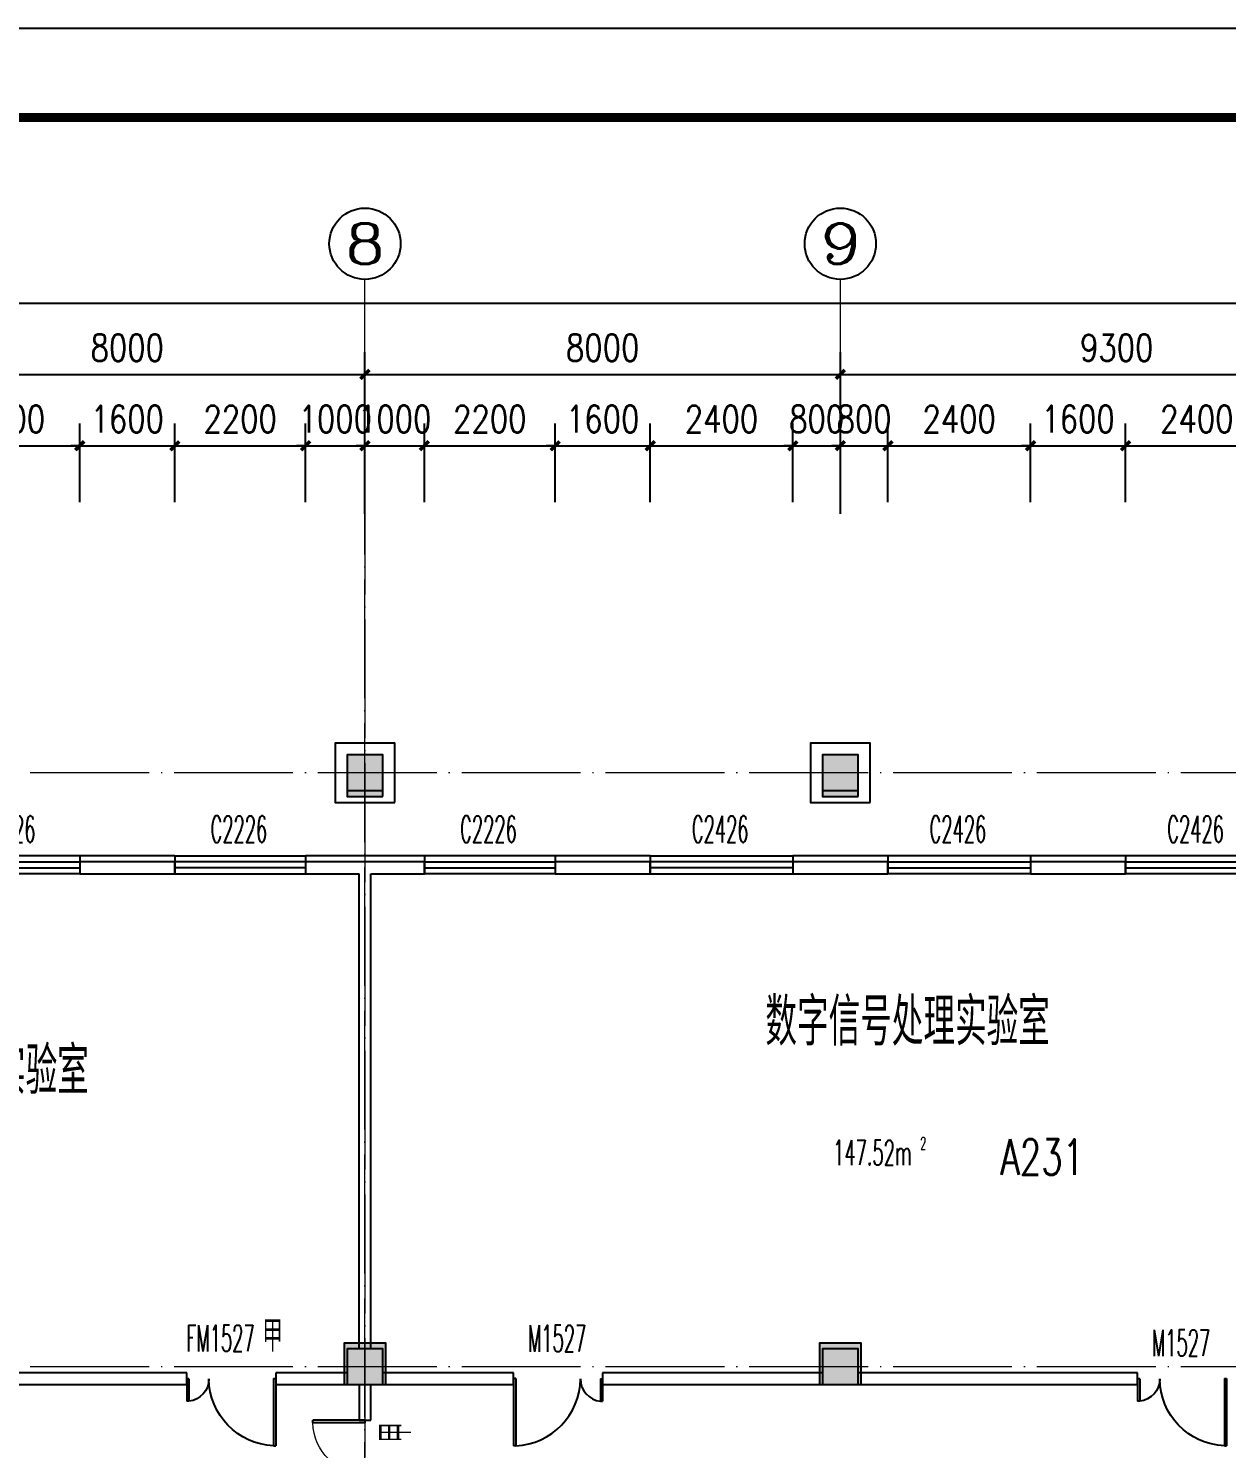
# Model space of a CAD drawing. Extents: x 1417642 to 3570900, y 124798 to 1191112.
# Drawn here: x 1487715 to 1507879, y 609994 to 633898 of the extents above; entities that cross this region are included whole.
import ezdxf
from ezdxf.enums import TextEntityAlignment as Align

# ---------------------------------------------------------------- set-up
doc = ezdxf.new("R2010")
doc.units = 0
doc.header["$LTSCALE"] = 1000
doc.header["$MEASUREMENT"] = 0
doc.linetypes.add('DOTE', pattern=[2.42, 2, -0.2, 0.02, -0.2])
doc.layers.get('0').update_dxf_attribs({"linetype": 'CONTINUOUS'})
doc.layers.get('Defpoints').update_dxf_attribs({"linetype": 'CONTINUOUS'})
for name, color, linetype in [('AXIS', 3, 'CONTINUOUS'), ('AXIS_TEXT', 7, 'CONTINUOUS'), ('colu', 2, 'CONTINUOUS'), ('COLUMN', 9, 'CONTINUOUS'), ('DOTE', 1, 'DOTE'), ('PUB_DIM', 3, 'CONTINUOUS'), ('PUB_HATCH', 8, 'CONTINUOUS'), ('PUB_TEXT', 40, 'CONTINUOUS'), ('PUB_TITLE', 4, 'CONTINUOUS'), ('SPACE', 7, 'CONTINUOUS'), ('STAIR', 2, 'CONTINUOUS'), ('SURFACE', 6, 'CONTINUOUS'), ('tiaozheng', 20, 'CONTINUOUS'), ('WALL', 4, 'CONTINUOUS'), ('WINDOW', 2, 'CONTINUOUS'), ('WINDOW_TEXT', 7, 'CONTINUOUS'), ('填充', 252, 'CONTINUOUS'), ('柱填充', 8, 'CONTINUOUS'), ('立面造型', 40, 'CONTINUOUS')]:
    doc.layers.add(name, color=color, linetype=linetype)
doc.styles.add('_TCH_AXIS', font='COMPLEX', dxfattribs={"bigfont": 'GBCBIG'})
doc.styles.add('_TCH_SPACE', font='ROMANS', dxfattribs={"width": 0.7, "height": 5, "bigfont": 'Z'})
doc.styles.add('_TCH_WINDOW', font='ROMANS.shx', dxfattribs={"width": 0.7, "height": 400, "bigfont": 'Z.shx'})
doc.styles.add('DIM_FONT', font='SIMPLEX.shx', dxfattribs={"width": 0.8})
doc.styles.add('Z', font='ROMANS', dxfattribs={"width": 0.7, "bigfont": 'Z'})
doc.dimstyles.new('DIMN150', dxfattribs={"dimscale": 1.5, "dimtxt": 300, "dimasz": 100, "dimexe": 250, "dimexo": 300, "dimgap": 150, "dimtad": 1, "dimdec": 0, "dimzin": 0, "dimdsep": 46, "dimtxsty": 'DIM_FONT', "dimblk": 'ARCHTICK', "dimcen": 0.09, "dimdle": 1.5, "dimclrt": 7, "dimazin": 2, "dimtfac": 1, "dimtdec": 0, "dimtix": 1, "dimtmove": 2, "dimatfit": 3, "dimldrblk": 'ARCHTICK', "dimfxl": 1, "dimtolj": 1, "dimtzin": 0, "dimarcsym": 0})

# ---------------------------------------------------------------- blocks, each defined once
blk = doc.blocks.new('896')
at = {"layer": '柱填充'}
h = blk.add_hatch(color=256, dxfattribs=at)
h.paths.add_polyline_path([(1580873, 568265), (1580873, 568965), (1580273, 568965), (1580273, 568265)])
h.paths.add_polyline_path([(1572873, 568265), (1572873, 568965), (1572273, 568965), (1572273, 568265)])
h.paths.add_polyline_path([(1564873, 568265), (1564873, 568965), (1564273, 568965), (1564273, 568265)])
h.paths.add_polyline_path([(1556873, 568265), (1556873, 568965), (1556273, 568965), (1556273, 568265)])
h.paths.add_polyline_path([(1546873, 568265), (1546873, 568965), (1546273, 568965), (1546273, 568265)])
h.paths.add_polyline_path([(1536873, 568265), (1536873, 568965), (1536273, 568965), (1536273, 568265)])
h.paths.add_polyline_path([(1533273, 568265), (1533273, 568965), (1532673, 568965), (1532673, 568265)])
h.paths.add_polyline_path([(1523273, 568365), (1523273, 568965), (1522673, 568965), (1522673, 568365)])
h.paths.add_polyline_path([(1590123, 558965), (1589423, 558965), (1589423, 558365), (1590123, 558365)])
h.paths.add_polyline_path([(1580923, 558365), (1580923, 559065), (1580223, 559065), (1580223, 558365)])
h.paths.add_polyline_path([(1572923, 558365), (1572923, 559065), (1572223, 559065), (1572223, 558365)])
h.paths.add_polyline_path([(1564923, 558365), (1564923, 559065), (1564223, 559065), (1564223, 558365)])
h.paths.add_polyline_path([(1556923, 558365), (1556923, 559065), (1556223, 559065), (1556223, 558365)])
h.paths.add_polyline_path([(1546923, 558365), (1546923, 559065), (1546223, 559065), (1546223, 558365)])
h.paths.add_polyline_path([(1536873, 558365), (1536873, 558965), (1536273, 558965), (1536273, 558365)])
h.paths.add_polyline_path([(1533273, 558365), (1533273, 558965), (1532673, 558965), (1532673, 558365)])
h.paths.add_polyline_path([(1523372, 558965), (1522672, 558965), (1522672, 558365), (1523372, 558365)])
h.paths.add_polyline_path([(1590123, 554765), (1590123, 555365), (1589523, 555365), (1589523, 554765)])
h.paths.add_polyline_path([(1580873, 554765), (1580873, 555365), (1580273, 555365), (1580273, 554765)])
h.paths.add_polyline_path([(1572873, 554765), (1572873, 555365), (1572273, 555365), (1572273, 554765)])
h.paths.add_polyline_path([(1564873, 554765), (1564873, 555365), (1564273, 555365), (1564273, 554765)])
h.paths.add_polyline_path([(1556873, 554765), (1556873, 555365), (1556273, 555365), (1556273, 554765)])
h.paths.add_polyline_path([(1546873, 554765), (1546873, 555365), (1546273, 555365), (1546273, 554765)])
h.paths.add_polyline_path([(1536873, 554765), (1536873, 555365), (1536273, 555365), (1536273, 554765)])
h.paths.add_polyline_path([(1533273, 554765), (1533273, 555365), (1532673, 555365), (1532673, 554765)])
h.paths.add_polyline_path([(1523372, 555365), (1522672, 555365), (1522672, 554765), (1523372, 554765)])
h.paths.add_polyline_path([(1590123, 546765), (1590123, 547365), (1589523, 547365), (1589523, 546765)])
h.paths.add_polyline_path([(1580873, 546765), (1580873, 547365), (1580273, 547365), (1580273, 546765)])
h.paths.add_polyline_path([(1572873, 546765), (1572873, 547365), (1572273, 547365), (1572273, 546765)])
h.paths.add_polyline_path([(1564873, 546765), (1564873, 547365), (1564273, 547365), (1564273, 546765)])
h.paths.add_polyline_path([(1556873, 546765), (1556873, 547365), (1556273, 547365), (1556273, 546765)])
h.paths.add_polyline_path([(1546873, 546715), (1546873, 547415), (1546173, 547415), (1546173, 546715)])
h.paths.add_polyline_path([(1536973, 546715), (1536973, 547415), (1536273, 547415), (1536273, 546715)])
h.paths.add_polyline_path([(1533273, 546715), (1533273, 547415), (1532573, 547415), (1532573, 546715)])
h.paths.add_polyline_path([(1523372, 547365), (1522672, 547365), (1522672, 546765), (1523372, 546765)])
h.paths.add_polyline_path([(1546873, 539365), (1546173, 539365), (1546173, 538765), (1546873, 538765)])
h.paths.add_polyline_path([(1536973, 538715), (1536973, 539415), (1536273, 539415), (1536273, 538715)])
h.paths.add_polyline_path([(1533273, 538715), (1533273, 539415), (1532573, 539415), (1532573, 538715)])
h.paths.add_polyline_path([(1523372, 539365), (1522672, 539365), (1522672, 538765), (1523372, 538765)])
h.paths.add_polyline_path([(1546873, 531365), (1546173, 531365), (1546173, 530765), (1546873, 530765)])
h.paths.add_polyline_path([(1536973, 530715), (1536973, 531415), (1536273, 531415), (1536273, 530715)])
h.paths.add_polyline_path([(1533273, 530715), (1533273, 531415), (1532573, 531415), (1532573, 530715)])
h.paths.add_polyline_path([(1523372, 531365), (1522672, 531365), (1522672, 530765), (1523372, 530765)])
h.paths.add_polyline_path([(1546873, 523365), (1546173, 523365), (1546173, 522765), (1546873, 522765)])
h.paths.add_polyline_path([(1536973, 522715), (1536973, 523415), (1536273, 523415), (1536273, 522715)])
h.paths.add_polyline_path([(1533273, 522715), (1533273, 523415), (1532573, 523415), (1532573, 522715)])
h.paths.add_polyline_path([(1523372, 523365), (1522672, 523365), (1522672, 522765), (1523372, 522765)])
h.paths.add_polyline_path([(1546873, 515365), (1546173, 515365), (1546173, 514765), (1546873, 514765)])
h.paths.add_polyline_path([(1536973, 514715), (1536973, 515415), (1536273, 515415), (1536273, 514715)])
h.paths.add_polyline_path([(1533273, 514715), (1533273, 515415), (1532573, 515415), (1532573, 514715)])
h.paths.add_polyline_path([(1523372, 515365), (1522672, 515365), (1522672, 514765), (1523372, 514765)])
h.paths.add_polyline_path([(1546873, 507365), (1546173, 507365), (1546173, 506765), (1546873, 506765)])
h.paths.add_polyline_path([(1536973, 506715), (1536973, 507415), (1536273, 507415), (1536273, 506715)])
h.paths.add_polyline_path([(1533273, 506715), (1533273, 507415), (1532573, 507415), (1532573, 506715)])
h.paths.add_polyline_path([(1523372, 507365), (1522672, 507365), (1522672, 506765), (1523372, 506765)])
h.paths.add_polyline_path([(1546873, 499365), (1546173, 499365), (1546173, 498765), (1546873, 498765)])
h.paths.add_polyline_path([(1536973, 498715), (1536973, 499415), (1536273, 499415), (1536273, 498715)])
h.paths.add_polyline_path([(1533273, 498715), (1533273, 499415), (1532573, 499415), (1532573, 498715)])
h.paths.add_polyline_path([(1523372, 499365), (1522672, 499365), (1522672, 498765), (1523372, 498765)])
h.paths.add_polyline_path([(1546873, 490765), (1546873, 491365), (1546273, 491365), (1546273, 490765)])
h.paths.add_polyline_path([(1536873, 490765), (1536873, 491365), (1536273, 491365), (1536273, 490765)])
h.paths.add_polyline_path([(1533273, 490765), (1533273, 491365), (1532673, 491365), (1532673, 490765)])
h.paths.add_polyline_path([(1523273, 490765), (1523273, 491365), (1522673, 491365), (1522673, 490765)])
at = {"layer": 'colu'}
for points in [[(1572873, 568265), (1572873, 568965), (1572273, 568965), (1572273, 568265)], [(1580873, 568265), (1580873, 568965), (1580273, 568965), (1580273, 568265)], [(1572923, 558365), (1572923, 559065), (1572223, 559065), (1572223, 558365)], [(1580923, 558365), (1580923, 559065), (1580223, 559065), (1580223, 558365)]]:
    blk.add_lwpolyline(points, close=True, dxfattribs=at)
blk = doc.blocks.new('_ArchTick')
at = {"color": 0, "linetype": 'ByBlock', "const_width": 0.4}
blk.add_lwpolyline([(-0.5, -0.5), (0.5, 0.5)], dxfattribs=at)
blk = doc.blocks.new('*D2802')
at = {"layer": 'AXIS', "color": 0, "lineweight": -2}
for p, q in [((1443779, 626710), (1443779, 629649)), ((1588579, 626710), (1588579, 629649)), ((1443776, 629274), (1588581, 629274))]:
    blk.add_line(p, q, dxfattribs=at)
at = {"layer": 'Defpoints', "color": 0}
for p in [(1588579, 629274), (1443779, 626260), (1588579, 626260)]:
    blk.add_point(p, dxfattribs=at)
at = {"layer": 'AXIS', "color": 0, "lineweight": -2, "xscale": 150, "yscale": 150, "zscale": 150, "rotation": 180}
blk.add_blockref('_ArchTick', (1443779, 629274), dxfattribs=at)
at = {"layer": 'AXIS', "color": 0, "lineweight": -2, "xscale": 150, "yscale": 150, "zscale": 150}
blk.add_blockref('_ArchTick', (1588579, 629274), dxfattribs=at)
at = {"layer": 'AXIS', "color": 7, "insert": (1516179, 629724), "char_height": 450, "attachment_point": 5, "style": 'DIM_FONT'}
blk.add_mtext('\\A1;144800', dxfattribs=at)
blk = doc.blocks.new('*D2809')
at = {"layer": 'AXIS', "color": 0, "lineweight": -2}
for p, q in [((1485379, 625726), (1485379, 628449)), ((1493379, 625726), (1493379, 628449)), ((1485376, 628074), (1493381, 628074))]:
    blk.add_line(p, q, dxfattribs=at)
at = {"layer": 'Defpoints', "color": 0}
for p in [(1493379, 628074), (1485379, 625276), (1493379, 625276)]:
    blk.add_point(p, dxfattribs=at)
at = {"layer": 'AXIS', "color": 0, "lineweight": -2, "xscale": 150, "yscale": 150, "zscale": 150, "rotation": 180}
blk.add_blockref('_ArchTick', (1485379, 628074), dxfattribs=at)
at = {"layer": 'AXIS', "color": 0, "lineweight": -2, "xscale": 150, "yscale": 150, "zscale": 150}
blk.add_blockref('_ArchTick', (1493379, 628074), dxfattribs=at)
at = {"layer": 'AXIS', "color": 7, "insert": (1489379, 628524), "char_height": 450, "attachment_point": 5, "style": 'DIM_FONT'}
blk.add_mtext('\\A1;8000', dxfattribs=at)
blk = doc.blocks.new('*D2810')
at = {"layer": 'AXIS', "color": 0, "lineweight": -2}
for p, q in [((1493379, 625726), (1493379, 628449)), ((1501379, 625726), (1501379, 628449)), ((1493376, 628074), (1501381, 628074))]:
    blk.add_line(p, q, dxfattribs=at)
at = {"layer": 'Defpoints', "color": 0}
for p in [(1501379, 628074), (1493379, 625276), (1501379, 625276)]:
    blk.add_point(p, dxfattribs=at)
at = {"layer": 'AXIS', "color": 0, "lineweight": -2, "xscale": 150, "yscale": 150, "zscale": 150, "rotation": 180}
blk.add_blockref('_ArchTick', (1493379, 628074), dxfattribs=at)
at = {"layer": 'AXIS', "color": 0, "lineweight": -2, "xscale": 150, "yscale": 150, "zscale": 150}
blk.add_blockref('_ArchTick', (1501379, 628074), dxfattribs=at)
at = {"layer": 'AXIS', "color": 7, "insert": (1497379, 628524), "char_height": 450, "attachment_point": 5, "style": 'DIM_FONT'}
blk.add_mtext('\\A1;8000', dxfattribs=at)
blk = doc.blocks.new('*D2811')
at = {"layer": 'AXIS', "color": 0, "lineweight": -2}
for p, q in [((1501379, 625726), (1501379, 628449)), ((1510679, 625726), (1510679, 628449)), ((1501376, 628074), (1510681, 628074))]:
    blk.add_line(p, q, dxfattribs=at)
at = {"layer": 'Defpoints', "color": 0}
for p in [(1510679, 628074), (1501379, 625276), (1510679, 625276)]:
    blk.add_point(p, dxfattribs=at)
at = {"layer": 'AXIS', "color": 0, "lineweight": -2, "xscale": 150, "yscale": 150, "zscale": 150, "rotation": 180}
blk.add_blockref('_ArchTick', (1501379, 628074), dxfattribs=at)
at = {"layer": 'AXIS', "color": 0, "lineweight": -2, "xscale": 150, "yscale": 150, "zscale": 150}
blk.add_blockref('_ArchTick', (1510679, 628074), dxfattribs=at)
at = {"layer": 'AXIS', "color": 7, "insert": (1506029, 628524), "char_height": 450, "attachment_point": 5, "style": 'DIM_FONT'}
blk.add_mtext('\\A1;9300', dxfattribs=at)
blk = doc.blocks.new('*D2933')
at = {"layer": 'Defpoints', "color": 0}
for p in [(1488579, 626874), (1486179, 625473), (1488579, 625473)]:
    blk.add_point(p, dxfattribs=at)
at = {"layer": 'PUB_DIM', "color": 0, "lineweight": -2}
for p, q in [((1486179, 625923), (1486179, 627249)), ((1488579, 625923), (1488579, 627249)), ((1486176, 626874), (1488581, 626874))]:
    blk.add_line(p, q, dxfattribs=at)
at = {"layer": 'PUB_DIM', "color": 0, "lineweight": -2, "xscale": 150, "yscale": 150, "zscale": 150, "rotation": 180}
blk.add_blockref('_ArchTick', (1486179, 626874), dxfattribs=at)
at = {"layer": 'PUB_DIM', "color": 0, "lineweight": -2, "xscale": 150, "yscale": 150, "zscale": 150}
blk.add_blockref('_ArchTick', (1488579, 626874), dxfattribs=at)
at = {"layer": 'PUB_DIM', "color": 7, "insert": (1487379, 627324), "char_height": 450, "attachment_point": 5, "style": 'DIM_FONT'}
blk.add_mtext('\\A1;2400', dxfattribs=at)
blk = doc.blocks.new('*D2934')
at = {"layer": 'Defpoints', "color": 0}
for p in [(1490179, 626874), (1488579, 625473), (1490179, 625473)]:
    blk.add_point(p, dxfattribs=at)
at = {"layer": 'PUB_DIM', "color": 0, "lineweight": -2}
for p, q in [((1488579, 625923), (1488579, 627249)), ((1490179, 625923), (1490179, 627249)), ((1488579, 626874), (1488429, 626874)), ((1488579, 626874), (1490179, 626874)), ((1490179, 626874), (1490329, 626874))]:
    blk.add_line(p, q, dxfattribs=at)
at = {"layer": 'PUB_DIM', "color": 0, "lineweight": -2, "xscale": 150, "yscale": 150, "zscale": 150}
blk.add_blockref('_ArchTick', (1488579, 626874), dxfattribs=at)
at = {"layer": 'PUB_DIM', "color": 0, "lineweight": -2, "xscale": 150, "yscale": 150, "zscale": 150, "rotation": 180}
blk.add_blockref('_ArchTick', (1490179, 626874), dxfattribs=at)
at = {"layer": 'PUB_DIM', "color": 7, "insert": (1489379, 627324), "char_height": 450, "attachment_point": 5, "style": 'DIM_FONT'}
blk.add_mtext('\\A1;1600', dxfattribs=at)
blk = doc.blocks.new('*D2935')
at = {"layer": 'Defpoints', "color": 0}
for p in [(1492379, 626874), (1490179, 625473), (1492379, 625473)]:
    blk.add_point(p, dxfattribs=at)
at = {"layer": 'PUB_DIM', "color": 0, "lineweight": -2}
for p, q in [((1490179, 625923), (1490179, 627249)), ((1492379, 625923), (1492379, 627249)), ((1490176, 626874), (1492381, 626874))]:
    blk.add_line(p, q, dxfattribs=at)
at = {"layer": 'PUB_DIM', "color": 0, "lineweight": -2, "xscale": 150, "yscale": 150, "zscale": 150, "rotation": 180}
blk.add_blockref('_ArchTick', (1490179, 626874), dxfattribs=at)
at = {"layer": 'PUB_DIM', "color": 0, "lineweight": -2, "xscale": 150, "yscale": 150, "zscale": 150}
blk.add_blockref('_ArchTick', (1492379, 626874), dxfattribs=at)
at = {"layer": 'PUB_DIM', "color": 7, "insert": (1491279, 627324), "char_height": 450, "attachment_point": 5, "style": 'DIM_FONT'}
blk.add_mtext('\\A1;2200', dxfattribs=at)
blk = doc.blocks.new('*D2936')
at = {"layer": 'Defpoints', "color": 0}
for p in [(1493379, 626874), (1492379, 625473), (1493379, 625473)]:
    blk.add_point(p, dxfattribs=at)
at = {"layer": 'PUB_DIM', "color": 0, "lineweight": -2}
for p, q in [((1492379, 625923), (1492379, 627249)), ((1493379, 625923), (1493379, 627249)), ((1492379, 626874), (1492229, 626874)), ((1492379, 626874), (1493379, 626874)), ((1493379, 626874), (1493529, 626874))]:
    blk.add_line(p, q, dxfattribs=at)
at = {"layer": 'PUB_DIM', "color": 0, "lineweight": -2, "xscale": 150, "yscale": 150, "zscale": 150}
blk.add_blockref('_ArchTick', (1492379, 626874), dxfattribs=at)
at = {"layer": 'PUB_DIM', "color": 0, "lineweight": -2, "xscale": 150, "yscale": 150, "zscale": 150, "rotation": 180}
blk.add_blockref('_ArchTick', (1493379, 626874), dxfattribs=at)
at = {"layer": 'PUB_DIM', "color": 7, "insert": (1492879, 627324), "char_height": 450, "attachment_point": 5, "style": 'DIM_FONT'}
blk.add_mtext('\\A1;1000', dxfattribs=at)
blk = doc.blocks.new('*D2937')
at = {"layer": 'Defpoints', "color": 0}
for p in [(1494379, 626874), (1493379, 625473), (1494379, 625473)]:
    blk.add_point(p, dxfattribs=at)
at = {"layer": 'PUB_DIM', "color": 0, "lineweight": -2}
for p, q in [((1493379, 625923), (1493379, 627249)), ((1494379, 625923), (1494379, 627249)), ((1493379, 626874), (1493229, 626874)), ((1493379, 626874), (1494379, 626874)), ((1494379, 626874), (1494529, 626874))]:
    blk.add_line(p, q, dxfattribs=at)
at = {"layer": 'PUB_DIM', "color": 0, "lineweight": -2, "xscale": 150, "yscale": 150, "zscale": 150}
blk.add_blockref('_ArchTick', (1493379, 626874), dxfattribs=at)
at = {"layer": 'PUB_DIM', "color": 0, "lineweight": -2, "xscale": 150, "yscale": 150, "zscale": 150, "rotation": 180}
blk.add_blockref('_ArchTick', (1494379, 626874), dxfattribs=at)
at = {"layer": 'PUB_DIM', "color": 7, "insert": (1493879, 627324), "char_height": 450, "attachment_point": 5, "style": 'DIM_FONT'}
blk.add_mtext('\\A1;1000', dxfattribs=at)
blk = doc.blocks.new('*D2938')
at = {"layer": 'Defpoints', "color": 0}
for p in [(1496579, 626874), (1494379, 625473), (1496579, 625473)]:
    blk.add_point(p, dxfattribs=at)
at = {"layer": 'PUB_DIM', "color": 0, "lineweight": -2}
for p, q in [((1494379, 625923), (1494379, 627249)), ((1496579, 625923), (1496579, 627249)), ((1494376, 626874), (1496581, 626874))]:
    blk.add_line(p, q, dxfattribs=at)
at = {"layer": 'PUB_DIM', "color": 0, "lineweight": -2, "xscale": 150, "yscale": 150, "zscale": 150, "rotation": 180}
blk.add_blockref('_ArchTick', (1494379, 626874), dxfattribs=at)
at = {"layer": 'PUB_DIM', "color": 0, "lineweight": -2, "xscale": 150, "yscale": 150, "zscale": 150}
blk.add_blockref('_ArchTick', (1496579, 626874), dxfattribs=at)
at = {"layer": 'PUB_DIM', "color": 7, "insert": (1495479, 627324), "char_height": 450, "attachment_point": 5, "style": 'DIM_FONT'}
blk.add_mtext('\\A1;2200', dxfattribs=at)
blk = doc.blocks.new('*D2939')
at = {"layer": 'Defpoints', "color": 0}
for p in [(1498179, 626874), (1496579, 625473), (1498179, 625473)]:
    blk.add_point(p, dxfattribs=at)
at = {"layer": 'PUB_DIM', "color": 0, "lineweight": -2}
for p, q in [((1496579, 625923), (1496579, 627249)), ((1498179, 625923), (1498179, 627249)), ((1496579, 626874), (1496429, 626874)), ((1496579, 626874), (1498179, 626874)), ((1498179, 626874), (1498329, 626874))]:
    blk.add_line(p, q, dxfattribs=at)
at = {"layer": 'PUB_DIM', "color": 0, "lineweight": -2, "xscale": 150, "yscale": 150, "zscale": 150}
blk.add_blockref('_ArchTick', (1496579, 626874), dxfattribs=at)
at = {"layer": 'PUB_DIM', "color": 0, "lineweight": -2, "xscale": 150, "yscale": 150, "zscale": 150, "rotation": 180}
blk.add_blockref('_ArchTick', (1498179, 626874), dxfattribs=at)
at = {"layer": 'PUB_DIM', "color": 7, "insert": (1497379, 627324), "char_height": 450, "attachment_point": 5, "style": 'DIM_FONT'}
blk.add_mtext('\\A1;1600', dxfattribs=at)
blk = doc.blocks.new('*D2940')
at = {"layer": 'Defpoints', "color": 0}
for p in [(1500579, 626874), (1498179, 625473), (1500579, 625473)]:
    blk.add_point(p, dxfattribs=at)
at = {"layer": 'PUB_DIM', "color": 0, "lineweight": -2}
for p, q in [((1498179, 625923), (1498179, 627249)), ((1500579, 625923), (1500579, 627249)), ((1498176, 626874), (1500581, 626874))]:
    blk.add_line(p, q, dxfattribs=at)
at = {"layer": 'PUB_DIM', "color": 0, "lineweight": -2, "xscale": 150, "yscale": 150, "zscale": 150, "rotation": 180}
blk.add_blockref('_ArchTick', (1498179, 626874), dxfattribs=at)
at = {"layer": 'PUB_DIM', "color": 0, "lineweight": -2, "xscale": 150, "yscale": 150, "zscale": 150}
blk.add_blockref('_ArchTick', (1500579, 626874), dxfattribs=at)
at = {"layer": 'PUB_DIM', "color": 7, "insert": (1499379, 627324), "char_height": 450, "attachment_point": 5, "style": 'DIM_FONT'}
blk.add_mtext('\\A1;2400', dxfattribs=at)
blk = doc.blocks.new('*D2941')
at = {"layer": 'Defpoints', "color": 0}
for p in [(1501379, 626874), (1500579, 625473), (1501379, 625473)]:
    blk.add_point(p, dxfattribs=at)
at = {"layer": 'PUB_DIM', "color": 0, "lineweight": -2}
for p, q in [((1500579, 625923), (1500579, 627249)), ((1501379, 625923), (1501379, 627249)), ((1500579, 626874), (1500429, 626874)), ((1500579, 626874), (1501379, 626874)), ((1501379, 626874), (1501529, 626874))]:
    blk.add_line(p, q, dxfattribs=at)
at = {"layer": 'PUB_DIM', "color": 0, "lineweight": -2, "xscale": 150, "yscale": 150, "zscale": 150}
blk.add_blockref('_ArchTick', (1500579, 626874), dxfattribs=at)
at = {"layer": 'PUB_DIM', "color": 0, "lineweight": -2, "xscale": 150, "yscale": 150, "zscale": 150, "rotation": 180}
blk.add_blockref('_ArchTick', (1501379, 626874), dxfattribs=at)
at = {"layer": 'PUB_DIM', "color": 7, "insert": (1500979, 627324), "char_height": 450, "attachment_point": 5, "style": 'DIM_FONT'}
blk.add_mtext('\\A1;800', dxfattribs=at)
blk = doc.blocks.new('*D2942')
at = {"layer": 'Defpoints', "color": 0}
for p in [(1502179, 626874), (1501379, 625473), (1502179, 625473)]:
    blk.add_point(p, dxfattribs=at)
at = {"layer": 'PUB_DIM', "color": 0, "lineweight": -2}
for p, q in [((1501379, 625923), (1501379, 627249)), ((1502179, 625923), (1502179, 627249)), ((1501379, 626874), (1501229, 626874)), ((1501379, 626874), (1502179, 626874)), ((1502179, 626874), (1502329, 626874))]:
    blk.add_line(p, q, dxfattribs=at)
at = {"layer": 'PUB_DIM', "color": 0, "lineweight": -2, "xscale": 150, "yscale": 150, "zscale": 150}
blk.add_blockref('_ArchTick', (1501379, 626874), dxfattribs=at)
at = {"layer": 'PUB_DIM', "color": 0, "lineweight": -2, "xscale": 150, "yscale": 150, "zscale": 150, "rotation": 180}
blk.add_blockref('_ArchTick', (1502179, 626874), dxfattribs=at)
at = {"layer": 'PUB_DIM', "color": 7, "insert": (1501779, 627324), "char_height": 450, "attachment_point": 5, "style": 'DIM_FONT'}
blk.add_mtext('\\A1;800', dxfattribs=at)
blk = doc.blocks.new('*D2943')
at = {"layer": 'Defpoints', "color": 0}
for p in [(1504579, 626874), (1502179, 625473), (1504579, 625473)]:
    blk.add_point(p, dxfattribs=at)
at = {"layer": 'PUB_DIM', "color": 0, "lineweight": -2}
for p, q in [((1502179, 625923), (1502179, 627249)), ((1504579, 625923), (1504579, 627249)), ((1502176, 626874), (1504581, 626874))]:
    blk.add_line(p, q, dxfattribs=at)
at = {"layer": 'PUB_DIM', "color": 0, "lineweight": -2, "xscale": 150, "yscale": 150, "zscale": 150, "rotation": 180}
blk.add_blockref('_ArchTick', (1502179, 626874), dxfattribs=at)
at = {"layer": 'PUB_DIM', "color": 0, "lineweight": -2, "xscale": 150, "yscale": 150, "zscale": 150}
blk.add_blockref('_ArchTick', (1504579, 626874), dxfattribs=at)
at = {"layer": 'PUB_DIM', "color": 7, "insert": (1503379, 627324), "char_height": 450, "attachment_point": 5, "style": 'DIM_FONT'}
blk.add_mtext('\\A1;2400', dxfattribs=at)
blk = doc.blocks.new('*D2944')
at = {"layer": 'Defpoints', "color": 0}
for p in [(1506179, 626874), (1504579, 625473), (1506179, 625473)]:
    blk.add_point(p, dxfattribs=at)
at = {"layer": 'PUB_DIM', "color": 0, "lineweight": -2}
for p, q in [((1504579, 625923), (1504579, 627249)), ((1506179, 625923), (1506179, 627249)), ((1504579, 626874), (1504429, 626874)), ((1504579, 626874), (1506179, 626874)), ((1506179, 626874), (1506329, 626874))]:
    blk.add_line(p, q, dxfattribs=at)
at = {"layer": 'PUB_DIM', "color": 0, "lineweight": -2, "xscale": 150, "yscale": 150, "zscale": 150}
blk.add_blockref('_ArchTick', (1504579, 626874), dxfattribs=at)
at = {"layer": 'PUB_DIM', "color": 0, "lineweight": -2, "xscale": 150, "yscale": 150, "zscale": 150, "rotation": 180}
blk.add_blockref('_ArchTick', (1506179, 626874), dxfattribs=at)
at = {"layer": 'PUB_DIM', "color": 7, "insert": (1505379, 627324), "char_height": 450, "attachment_point": 5, "style": 'DIM_FONT'}
blk.add_mtext('\\A1;1600', dxfattribs=at)
blk = doc.blocks.new('*D2945')
at = {"layer": 'Defpoints', "color": 0}
for p in [(1508579, 626874), (1506179, 625473), (1508579, 625473)]:
    blk.add_point(p, dxfattribs=at)
at = {"layer": 'PUB_DIM', "color": 0, "lineweight": -2}
for p, q in [((1506179, 625923), (1506179, 627249)), ((1508579, 625923), (1508579, 627249)), ((1506176, 626874), (1508581, 626874))]:
    blk.add_line(p, q, dxfattribs=at)
at = {"layer": 'PUB_DIM', "color": 0, "lineweight": -2, "xscale": 150, "yscale": 150, "zscale": 150, "rotation": 180}
blk.add_blockref('_ArchTick', (1506179, 626874), dxfattribs=at)
at = {"layer": 'PUB_DIM', "color": 0, "lineweight": -2, "xscale": 150, "yscale": 150, "zscale": 150}
blk.add_blockref('_ArchTick', (1508579, 626874), dxfattribs=at)
at = {"layer": 'PUB_DIM', "color": 7, "insert": (1507379, 627324), "char_height": 450, "attachment_point": 5, "style": 'DIM_FONT'}
blk.add_mtext('\\A1;2400', dxfattribs=at)
blk = doc.blocks.new('_FZH')
blk.add_lwpolyline([(-0.5, -0.5), (0.5, -0.5), (0.5, 0.5), (-0.5, 0.5)], close=True)
at = {"layer": 'PUB_HATCH'}
blk.add_solid([(-0.5, -0.5), (0.5, -0.5), (-0.5, 0.5), (0.5, 0.5)], dxfattribs=at)
blk = doc.blocks.new('$DorLib2D$00000002')
for p, q in [((-0.5, 0), (-0.5, 0.4875)), ((-0.475, 0.4875), (-0.5, 0.4875)), ((-0.475, 0), (-0.475, 0.4875)), ((0.475, 0), (0.475, 0.4875)), ((0.475, 0.4875), (0.5, 0.4875)), ((0.5, 0), (0.5, 0.4875)), ((-0.5, 0), (-0.475, 0)), ((0.5, 0), (0.475, 0))]:
    blk.add_line(p, q)
at = {"lineweight": 13}
for centre, start, end in [((-0.4875, 0), 0, 88.53072), ((0.4875, 0), 91.46928, 180)]:
    blk.add_arc(centre, 0.4875, start, end, dxfattribs=at)
blk = doc.blocks.new('$DorLib2D$00000225')
at = {"color": 0}
for p, q in [((0.475, -0.001), (0.475, 0.752)), ((0.475, 0.752), (0.5, 0.752)), ((0.5, -0.001), (0.5, 0.752)), ((-0.5, 0), (-0.5, 0.252)), ((-0.475, 0.252), (-0.5, 0.252)), ((-0.475, 0), (-0.475, 0.252)), ((-0.475, 0), (-0.5, 0)), ((0.475, -0.001), (0.5, -0.001))]:
    blk.add_line(p, q, dxfattribs=at)
for centre, radius, start, end in [((0.505, -0.002), 0.755, 92.2493, 179.7238), ((-0.501, 0.003), 0.251, 359.7899, 84.0974)]:
    blk.add_arc(centre, radius, start, end, dxfattribs=at)
blk = doc.blocks.new('$TCHSYS$WIN2D')
for p, q in [((-0.5, 0.5), (0.5, 0.5)), ((-0.5, 0.5), (-0.5, -0.5)), ((0.5, 0.5), (0.5, -0.5)), ((0.5, 0.1667), (-0.5, 0.1667)), ((0.5, -0.1667), (-0.5, -0.1667)), ((-0.5, -0.5), (0.5, -0.5))]:
    blk.add_line(p, q)

msp = doc.modelspace()

# ---------------------------------------------------------------- linework, layer by layer
at = {"layer": 'AXIS', "lineweight": 0}
for p, q in [((1493378.7, 627057.7, 0), (1493378.7, 629674.2, 0)), ((1501378.7, 627057.7, 0), (1501378.7, 629674.2, 0))]:
    msp.add_line(p, q, dxfattribs=at)
at = {"layer": 'AXIS'}
for centre in [(1493378.7, 630274.2), (1501378.7, 630274.2)]:
    msp.add_circle(centre, 600, dxfattribs=at)
at = {"layer": 'DOTE', "lineweight": 0}
msp.add_line((1493378.7, 542763, 0), (1493378.7, 626650.3, 0), dxfattribs=at)
msp.add_line((1493378.7, 542763, 0), (1493378.7, 626650.3, 0), dxfattribs=at)
msp.add_line((1493378.7, 542763, 0), (1493378.7, 626650.3, 0), dxfattribs=at)
msp.add_line((1493378.7, 542763, 0), (1493378.7, 626650.3, 0), dxfattribs=at)
at = {"layer": 'DOTE', "lineweight": 0, "elevation": 0}
for points in [[(1493378.7, 626370.9), (1493378.7, 599670.9)], [(1596227.1, 621370.9), (1432052.3, 621370.9)], [(1596227.1, 611370.9), (1432052.3, 611370.9)]]:
    msp.add_lwpolyline(points, dxfattribs=at)
at = {"layer": 'PUB_TITLE'}
msp.add_lwpolyline([(1417642.3, 507748.4), (1618342.3, 507748.4), (1618342.3, 633898.4), (1417642.3, 633898.4)], close=True, dxfattribs=at)
at = {"layer": 'PUB_TITLE', "const_width": 150}
msp.add_lwpolyline([(1421392.3, 509248.4), (1616842.3, 509248.4), (1616842.3, 632398.4), (1421392.3, 632398.4)], close=True, dxfattribs=at)
at = {"layer": 'SURFACE'}
for p, q in [((1488578.7, 619970.9), (1488578.7, 619870.9)), ((1490178.7, 619970.9), (1488578.7, 619970.9)), ((1490178.7, 619970.9), (1490178.7, 619870.9)), ((1492378.7, 619970.9), (1492378.7, 619870.9)), ((1493378.7, 619970.9), (1492378.7, 619970.9)), ((1494378.7, 619970.9), (1493378.7, 619970.9)), ((1494378.7, 619970.9), (1494378.7, 619870.9)), ((1496578.7, 619970.9), (1496578.7, 619870.9)), ((1498178.7, 619970.9), (1496578.7, 619970.9)), ((1498178.7, 619970.9), (1498178.7, 619870.9)), ((1500578.7, 619970.9), (1500578.7, 619870.9)), ((1502178.7, 619970.9), (1500578.7, 619970.9)), ((1502178.7, 619970.9), (1502178.7, 619870.9)), ((1504578.7, 619970.9), (1504578.7, 619870.9)), ((1506178.7, 619970.9), (1504578.7, 619970.9)), ((1506178.7, 619970.9), (1506178.7, 619870.9))]:
    msp.add_line(p, q, dxfattribs=at)
at = {"layer": 'WALL'}
for p, q in [((1490178.7, 619870.9), (1488578.7, 619870.9)), ((1488578.7, 619870.9), (1488578.7, 619670.9)), ((1490178.7, 619670.9), (1490178.7, 619870.9)), ((1493378.7, 619870.9), (1492378.7, 619870.9)), ((1492378.7, 619870.9), (1492378.7, 619670.9)), ((1494378.7, 619870.9), (1493378.7, 619870.9)), ((1494378.7, 619670.9), (1494378.7, 619870.9)), ((1498178.7, 619870.9), (1496578.7, 619870.9)), ((1496578.7, 619870.9), (1496578.7, 619670.9)), ((1498178.7, 619670.9), (1498178.7, 619870.9)), ((1502178.7, 619870.9), (1500578.7, 619870.9)), ((1500578.7, 619870.9), (1500578.7, 619670.9)), ((1502178.7, 619670.9), (1502178.7, 619870.9)), ((1506178.7, 619870.9), (1504578.7, 619870.9)), ((1504578.7, 619870.9), (1504578.7, 619670.9)), ((1506178.7, 619670.9), (1506178.7, 619870.9)), ((1488578.7, 619670.9), (1490178.7, 619670.9)), ((1492378.7, 619670.9), (1493278.7, 619670.9)), ((1493278.7, 611670.9), (1493278.7, 619670.9)), ((1493478.7, 611670.9), (1493478.7, 619670.9)), ((1493478.7, 619670.9), (1494378.7, 619670.9)), ((1496578.7, 619670.9), (1498178.7, 619670.9)), ((1500578.7, 619670.9), (1502178.7, 619670.9)), ((1504578.7, 619670.9), (1506178.7, 619670.9)), ((1490378.7, 611270.9), (1485678.7, 611270.9)), ((1490378.7, 611070.9), (1490378.7, 611270.9)), ((1493078.7, 611270.9), (1491878.7, 611270.9)), ((1491878.7, 611270.9), (1491878.7, 611070.9)), ((1495878.7, 611270.9), (1493678.7, 611270.9)), ((1495878.7, 611070.9), (1495878.7, 611270.9)), ((1501078.7, 611270.9), (1497378.7, 611270.9)), ((1497378.7, 611270.9), (1497378.7, 611070.9)), ((1506378.7, 611270.9), (1501678.7, 611270.9)), ((1506378.7, 611070.9), (1506378.7, 611270.9)), ((1485678.7, 611070.9), (1490378.7, 611070.9)), ((1491878.7, 611070.9), (1493078.7, 611070.9)), ((1493278.7, 611070.9), (1493278.7, 610470.9)), ((1493478.7, 610470.9), (1493478.7, 611070.9)), ((1493678.7, 611070.9), (1495878.7, 611070.9)), ((1497378.7, 611070.9), (1501078.7, 611070.9)), ((1501678.7, 611070.9), (1506378.7, 611070.9)), ((1493278.7, 610470.9), (1493478.7, 610470.9))]:
    msp.add_line(p, q, dxfattribs=at)
at = {"layer": '立面造型', "elevation": 0}
for points in [[(1493878.7, 620870.5), (1493878.7, 621870.5), (1492878.7, 621870.5), (1492878.7, 620870.5)], [(1501878.7, 620870.5), (1501878.7, 621870.5), (1500878.7, 621870.5), (1500878.7, 620870.5)]]:
    msp.add_lwpolyline(points, close=True, dxfattribs=at)

# ---------------------------------------------------------------- block references
at = {"layer": 'COLUMN', "lineweight": 0, "xscale": 600, "yscale": 600, "zscale": 600}
for p in [(1493378.7, 621370.9, 0), (1501378.7, 621370.9, 0), (1493378.7, 611370.9, 0), (1501378.7, 611370.9, 0)]:
    msp.add_blockref('_FZH', p, dxfattribs=at)
at = {"layer": 'STAIR', "lineweight": 0, "xscale": -1500, "yscale": 1500, "zscale": 200, "rotation": 180}
msp.add_blockref('$DorLib2D$00000225', (1491128.7, 611170.9), dxfattribs=at)
at = {"layer": 'tiaozheng'}
msp.add_blockref('896', (-79194.1, 52705.8, 0), dxfattribs=at)
at = {"layer": 'WINDOW', "color": 2}
ref = msp.add_blockref('$TCHSYS$WIN2D', (1487378.7, 619820.9), dxfattribs=dict(at, xscale=2400, yscale=-300, zscale=2400, rotation=180.0000000000046))
ref.add_attrib('A', 'C2426', (1486879.9, 620198.5), dxfattribs={"layer": 'WINDOW_TEXT', "color": 2, "height": 446.25, "style": '_TCH_WINDOW', "width": 0.494118})
ref = msp.add_blockref('$TCHSYS$WIN2D', (1491278.7, 619820.9), dxfattribs=dict(at, xscale=-2200, yscale=-300, zscale=-2200, rotation=180.0000000000046))
ref.add_attrib('A', 'C2226', (1490779.9, 620198.5), dxfattribs={"layer": 'WINDOW_TEXT', "color": 2, "height": 446.25, "style": '_TCH_WINDOW', "width": 0.494118})
ref = msp.add_blockref('$TCHSYS$WIN2D', (1495478.7, 619820.9), dxfattribs=dict(at, xscale=2200, yscale=-300, zscale=2200, rotation=180))
ref.add_attrib('A', 'C2226', (1494979.9, 620198.5), dxfattribs={"layer": 'WINDOW_TEXT', "color": 2, "height": 446.25, "style": '_TCH_WINDOW', "width": 0.494118})
ref = msp.add_blockref('$TCHSYS$WIN2D', (1499378.7, 619820.9), dxfattribs=dict(at, xscale=-2400, yscale=-300, zscale=-2400, rotation=180))
ref.add_attrib('A', 'C2426', (1498879.9, 620198.5), dxfattribs={"layer": 'WINDOW_TEXT', "color": 2, "height": 446.25, "style": '_TCH_WINDOW', "width": 0.494118})
ref = msp.add_blockref('$TCHSYS$WIN2D', (1503378.7, 619820.9), dxfattribs=dict(at, xscale=2400, yscale=-300, zscale=2400, rotation=180))
ref.add_attrib('A', 'C2426', (1502879.9, 620198.5), dxfattribs={"layer": 'WINDOW_TEXT', "color": 2, "height": 446.25, "style": '_TCH_WINDOW', "width": 0.494118})
ref = msp.add_blockref('$TCHSYS$WIN2D', (1507378.7, 619820.9), dxfattribs=dict(at, xscale=2400, yscale=-300, zscale=2400, rotation=180))
ref.add_attrib('A', 'C2426', (1506879.9, 620198.5), dxfattribs={"layer": 'WINDOW_TEXT', "color": 2, "height": 446.25, "style": '_TCH_WINDOW', "width": 0.494118})
at = {"layer": 'WINDOW', "lineweight": 0}
ref = msp.add_blockref('$DorLib2D$00000225', (1496628.7, 611170.9), dxfattribs=dict(at, xscale=1500, yscale=1500, zscale=1500, rotation=180))
ref.add_attrib('A', 'M1527', (1496119.4, 611625.3), dxfattribs={"layer": 'WINDOW_TEXT', "lineweight": 0, "height": 446.25, "style": '_TCH_WINDOW', "width": 0.494118})
ref = msp.add_blockref('$DorLib2D$00000225', (1507128.7, 611170.9), dxfattribs=dict(at, xscale=-1500, yscale=1500, zscale=-1500, rotation=180))
ref.add_attrib('A', 'M1527', (1506619.4, 611549.7), dxfattribs={"layer": 'WINDOW_TEXT', "lineweight": 0, "height": 446.25, "style": '_TCH_WINDOW', "width": 0.494118})
at = {"layer": 'WINDOW', "lineweight": 0, "xscale": -1800, "yscale": 1800, "zscale": -1800, "rotation": 90}
msp.add_blockref('$DorLib2D$00000002', (1493378.7, 609570.9), dxfattribs=at)

# ---------------------------------------------------------------- texts
at = {"layer": 'AXIS_TEXT', "style": '_TCH_AXIS', "width": 1.5}
for s, p, p2 in [('8', (1493039.3, 629934.8), (1493718.1, 629934.8)), ('9', (1501039.3, 629934.8), (1501718.1, 629934.8))]:
    msp.add_text(s, height=678.8, dxfattribs=at).set_placement(p, p2, align=Align.FIT)
at = {"layer": 'PUB_TEXT', "color": 1, "lineweight": 60, "style": 'Z', "width": 0.7}
msp.add_text('A231', height=600, dxfattribs=at).set_placement((1504075, 614601.7))
at = {"layer": 'SPACE', "style": '_TCH_SPACE', "width": 0.525}
for s, height, p in [('147.52m', 420, (1501257.1, 614764.8, 0)), ('2', 210, (1502727.1, 615027.3, 0))]:
    msp.add_text(s, height=height, dxfattribs=at).set_placement(p)
at = {"layer": 'WINDOW_TEXT', "style": '_TCH_WINDOW'}
for s, height, width, p in [('FM1527', 446.25, 0.494118, (1490369.5, 611627.8)), ('甲', 525, 0.7, (1491650.5, 611627.8))]:
    msp.add_text(s, height=height, dxfattribs=dict(at, width=width)).set_placement(p)
at = {"layer": 'WINDOW_TEXT', "style": '_TCH_WINDOW', "width": 0.7}
msp.add_text('甲', height=525, rotation=90, dxfattribs=at).set_placement((1494153.7, 610092.8))
at = {"layer": '填充', "char_height": 800, "width": 7440.035, "attachment_point": 2, "style": '_TCH_WINDOW'}
for s, insert in [('{\\C2;数字信号处理实验室}', (1502510.9, 617578.1)), ('{\\C2;电力电子技术实验室}', (1486338.6, 616756.3))]:
    msp.add_mtext(s, dxfattribs=dict(at, insert=insert))

# ---------------------------------------------------------------- dimensions: what is measured, and where the dimension line sits
at = {"layer": 'AXIS'}
for p1, p2, distance, picture, middle in [((1443778.7, 626260.2), (1588578.7, 626260.2), 3013.9, '*D2802', (1516178.7, 629724.2)), ((1485378.7, 625276.3), (1493378.7, 625276.3), 2797.8, '*D2809', (1489378.7, 628524.2)), ((1493378.7, 625276.3), (1501378.7, 625276.3), 2797.8, '*D2810', (1497378.7, 628524.2)), ((1501378.7, 625276.3), (1510678.7, 625276.3), 2797.8, '*D2811', (1506028.7, 628524.2))]:
    dim = msp.add_aligned_dim(p1=p1, p2=p2, distance=distance, dimstyle='DIMN150', dxfattribs=at)
    dim.commit()
    dim.dimension.update_dxf_attribs({"geometry": picture, "text_midpoint": middle})
at = {"layer": 'PUB_DIM'}
for p1, p2, picture, middle in [((1486178.7, 625472.7), (1488578.7, 625472.7), '*D2933', (1487378.7, 627324.2)), ((1488578.7, 625472.7), (1490178.7, 625472.7), '*D2934', (1489378.7, 627324.2)), ((1490178.7, 625472.7), (1492378.7, 625472.7), '*D2935', (1491278.7, 627324.2)), ((1492378.7, 625472.7), (1493378.7, 625472.7), '*D2936', (1492878.7, 627324.2)), ((1493378.7, 625472.7), (1494378.7, 625472.7), '*D2937', (1493878.7, 627324.2)), ((1494378.7, 625472.7), (1496578.7, 625472.7), '*D2938', (1495478.7, 627324.2)), ((1496578.7, 625472.7), (1498178.7, 625472.7), '*D2939', (1497378.7, 627324.2)), ((1498178.7, 625472.7), (1500578.7, 625472.7), '*D2940', (1499378.7, 627324.2)), ((1500578.7, 625472.7), (1501378.7, 625472.7), '*D2941', (1500978.7, 627324.2)), ((1501378.7, 625472.7), (1502178.7, 625472.7), '*D2942', (1501778.7, 627324.2)), ((1502178.7, 625472.7), (1504578.7, 625472.7), '*D2943', (1503378.7, 627324.2)), ((1504578.7, 625472.7), (1506178.7, 625472.7), '*D2944', (1505378.7, 627324.2)), ((1506178.7, 625472.7), (1508578.7, 625472.7), '*D2945', (1507378.7, 627324.2))]:
    dim = msp.add_aligned_dim(p1=p1, p2=p2, distance=1401.5, dimstyle='DIMN150', dxfattribs=at)
    dim.commit()
    dim.dimension.update_dxf_attribs({"geometry": picture, "text_midpoint": middle})

doc.saveas('drawing.dxf')
